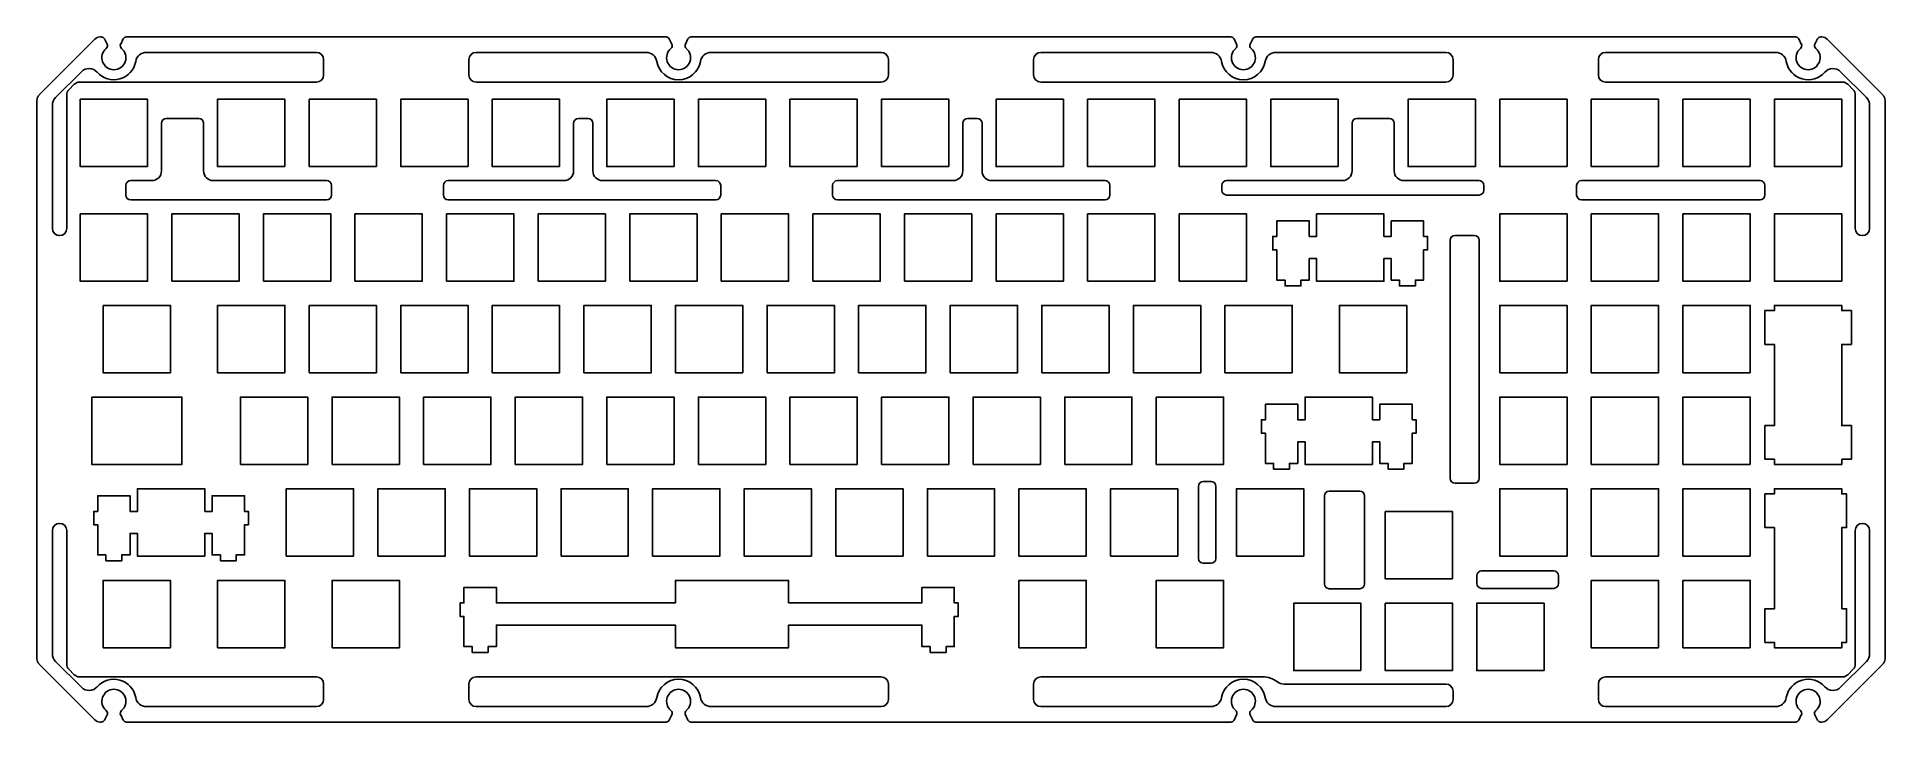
# Model space of a CAD drawing. Header units: millimetres. Extents: x -192 to 192, y -71 to 71.
import ezdxf

# ---------------------------------------------------------------- set-up
doc = ezdxf.new("R2010")
doc.units = ezdxf.units.MM
doc.layers.add('HMKB-95-ANSI STD', color=7, linetype='Continuous')

msp = doc.modelspace()

# ---------------------------------------------------------------- linework, layer by layer
at = {"layer": 'HMKB-95-ANSI STD'}
for p, q in [((-191.77, 59.15), (-180.15, 70.77)), ((-179.09, 71.21), (-178.83, 71.21)), ((-178.16, 70.79), (-177.63, 69.73)), ((-174.8, 69.73), (-174.27, 70.79)), ((-173.6, 71.21), (-61.35, 71.21)), ((-60.68, 70.79), (-60.15, 69.73)), ((-57.32, 69.73), (-56.79, 70.79)), ((-56.12, 71.21), (56.12, 71.21)), ((56.79, 70.79), (57.32, 69.73)), ((60.15, 69.73), (60.68, 70.79)), ((61.35, 71.21), (173.6, 71.21)), ((174.27, 70.79), (174.8, 69.73)), ((177.63, 69.73), (178.16, 70.79)), ((178.83, 71.21), (179.09, 71.21)), ((180.15, 70.77), (191.77, 59.15)), ((-134.09, 68.01), (-169.46, 68.01)), ((-132.59, 63.31), (-132.59, 66.51)), ((-102.36, 63.31), (-102.36, 66.51)), ((-100.86, 68.01), (-65.49, 68.01)), ((-51.98, 68.01), (-16.61, 68.01)), ((-15.11, 66.51), (-15.11, 63.31)), ((15.11, 66.51), (15.11, 63.31)), ((51.98, 68.01), (16.61, 68.01)), ((100.86, 68.01), (65.49, 68.01)), ((102.36, 63.31), (102.36, 66.51)), ((132.59, 63.31), (132.59, 66.51)), ((134.09, 68.01), (169.46, 68.01)), ((-182.97, 63.99), (-188.35, 58.61)), ((-183.39, 61.81), (-134.09, 61.81)), ((-16.61, 61.81), (-100.86, 61.81)), ((16.61, 61.81), (100.86, 61.81)), ((183.39, 61.81), (134.09, 61.81)), ((182.97, 63.99), (188.35, 58.61)), ((-192.21, -58.08), (-192.21, 58.08)), ((-186.01, 31.41), (-186.01, 59.18)), ((-185.57, 60.25), (-184.45, 61.37)), ((185.57, 60.25), (184.45, 61.37)), ((186.01, 31.41), (186.01, 59.18)), ((192.21, 58.08), (192.21, -58.08)), ((-189.01, 57.01), (-189.01, 31.41)), ((-165.31, 54.26), (-158.54, 54.26)), ((-79.58, 54.26), (-77.58, 54.26)), ((1.38, 54.26), (3.38, 54.26)), ((82.34, 54.26), (89.11, 54.26)), ((189.01, 57.01), (189.01, 31.41)), ((-166.31, 43.35), (-166.31, 53.26)), ((-157.54, 53.26), (-157.54, 43.35)), ((-80.58, 43.35), (-80.58, 53.26)), ((-76.58, 53.26), (-76.58, 43.35)), ((0.38, 43.35), (0.38, 53.26)), ((4.38, 53.26), (4.38, 43.35)), ((81.34, 43.35), (81.34, 53.26)), ((90.11, 53.26), (90.11, 43.35)), ((-173.71, 38.35), (-173.71, 40.35)), ((-172.71, 41.35), (-168.31, 41.35)), ((-155.54, 41.35), (-131.96, 41.35)), ((-130.96, 40.35), (-130.96, 38.35)), ((-107.67, 38.35), (-107.67, 40.35)), ((-106.67, 41.35), (-82.58, 41.35)), ((-74.58, 41.35), (-50.99, 41.35)), ((-49.99, 40.35), (-49.99, 38.35)), ((-26.71, 38.35), (-26.71, 40.35)), ((-25.71, 41.35), (-1.62, 41.35)), ((6.38, 41.35), (29.97, 41.35)), ((30.97, 40.35), (30.97, 38.35)), ((54.26, 39.35), (54.26, 40.35)), ((55.26, 41.35), (79.34, 41.35)), ((92.11, 41.35), (107.77, 41.35)), ((108.77, 40.35), (108.77, 39.35)), ((128.06, 38.35), (128.06, 40.35)), ((129.06, 41.35), (166.21, 41.35)), ((167.21, 40.35), (167.21, 38.35)), ((-131.96, 37.35), (-172.71, 37.35)), ((-50.99, 37.35), (-106.67, 37.35)), ((29.97, 37.35), (-25.71, 37.35)), ((107.77, 38.35), (55.26, 38.35)), ((166.21, 37.35), (129.06, 37.35)), ((101.77, 28.94), (101.77, -20.56)), ((106.77, 29.94), (102.77, 29.94)), ((107.77, -20.56), (107.77, 28.94)), ((49.39, -22.21), (49.39, -37.21)), ((52.01, -21.21), (50.39, -21.21)), ((53.01, -37.21), (53.01, -22.21)), ((102.77, -21.56), (106.77, -21.56)), ((75.58, -24.21), (75.58, -42.49)), ((82.96, -23.21), (76.58, -23.21)), ((83.96, -42.49), (83.96, -24.21)), ((-189.01, -57.01), (-189.01, -31.41)), ((-186.01, -31.41), (-186.01, -59.18)), ((186.01, -31.41), (186.01, -59.18)), ((189.01, -57.01), (189.01, -31.41)), ((50.39, -38.21), (52.01, -38.21)), ((107.3, -40.8), (107.3, -42.42)), ((123.3, -39.8), (108.3, -39.8)), ((124.3, -42.42), (124.3, -40.8)), ((76.58, -43.49), (82.96, -43.49)), ((108.3, -43.42), (123.3, -43.42)), ((-180.15, -70.77), (-191.77, -59.15)), ((-182.97, -63.99), (-188.35, -58.61)), ((-185.57, -60.25), (-184.45, -61.37)), ((191.77, -59.15), (180.15, -70.77)), ((182.97, -63.99), (188.35, -58.61)), ((185.57, -60.25), (184.45, -61.37)), ((-183.39, -61.81), (-134.09, -61.81)), ((-132.59, -63.31), (-132.59, -66.51)), ((-102.36, -63.31), (-102.36, -66.51)), ((-16.61, -61.81), (-100.86, -61.81)), ((-15.11, -66.51), (-15.11, -63.31)), ((15.11, -66.51), (15.11, -63.31)), ((16.61, -61.81), (62.74, -61.81)), ((67.19, -63.31), (100.86, -63.31)), ((102.36, -64.81), (102.36, -66.51)), ((132.59, -63.31), (132.59, -66.51)), ((183.39, -61.81), (134.09, -61.81)), ((-134.09, -68.01), (-169.46, -68.01)), ((-100.86, -68.01), (-65.49, -68.01)), ((-51.98, -68.01), (-16.61, -68.01)), ((51.98, -68.01), (16.61, -68.01)), ((100.86, -68.01), (65.49, -68.01)), ((134.09, -68.01), (169.46, -68.01)), ((-178.83, -71.21), (-179.09, -71.21)), ((-177.63, -69.73), (-178.16, -70.79)), ((-174.27, -70.79), (-174.8, -69.73)), ((-61.35, -71.21), (-173.6, -71.21)), ((-60.15, -69.73), (-60.68, -70.79)), ((-56.79, -70.79), (-57.32, -69.73)), ((56.12, -71.21), (-56.12, -71.21)), ((57.32, -69.73), (56.79, -70.79)), ((60.68, -70.79), (60.15, -69.73)), ((173.6, -71.21), (61.35, -71.21)), ((174.8, -69.73), (174.27, -70.79)), ((178.16, -70.79), (177.63, -69.73)), ((179.09, -71.21), (178.83, -71.21))]:
    msp.add_line(p, q, dxfattribs=at)
for points in [[(-169.21, 44.26), (-169.21, 58.26), (-183.21, 58.26), (-183.21, 44.26)], [(-140.64, 44.26), (-140.64, 58.26), (-154.64, 58.26), (-154.64, 44.26)], [(-121.59, 44.26), (-121.59, 58.26), (-135.59, 58.26), (-135.59, 44.26)], [(-102.54, 44.26), (-102.54, 58.26), (-116.54, 58.26), (-116.54, 44.26)], [(-83.49, 44.26), (-83.49, 58.26), (-97.49, 58.26), (-97.49, 44.26)], [(-59.68, 44.26), (-59.68, 58.26), (-73.68, 58.26), (-73.68, 44.26)], [(-40.63, 44.26), (-40.63, 58.26), (-54.63, 58.26), (-54.63, 44.26)], [(-21.58, 44.26), (-21.58, 58.26), (-35.58, 58.26), (-35.58, 44.26)], [(-2.53, 44.26), (-2.53, 58.26), (-16.53, 58.26), (-16.53, 44.26)], [(21.29, 44.26), (21.29, 58.26), (7.29, 58.26), (7.29, 44.26)], [(40.34, 44.26), (40.34, 58.26), (26.34, 58.26), (26.34, 44.26)], [(59.39, 44.26), (59.39, 58.26), (45.39, 58.26), (45.39, 44.26)], [(78.44, 44.26), (78.44, 58.26), (64.44, 58.26), (64.44, 44.26)], [(107.01, 44.26), (107.01, 58.26), (93.01, 58.26), (93.01, 44.26)], [(126.06, 44.26), (126.06, 58.26), (112.06, 58.26), (112.06, 44.26)], [(145.11, 44.26), (145.11, 58.26), (131.11, 58.26), (131.11, 44.26)], [(164.16, 44.26), (164.16, 58.26), (150.16, 58.26), (150.16, 44.26)], [(183.21, 44.26), (183.21, 58.26), (169.21, 58.26), (169.21, 44.26)], [(-183.21, 34.44), (-183.21, 20.44), (-169.21, 20.44), (-169.21, 34.44)], [(-164.16, 20.44), (-150.16, 20.44), (-150.16, 34.44), (-164.16, 34.44)], [(-145.11, 20.44), (-131.11, 20.44), (-131.11, 34.44), (-145.11, 34.44)], [(-126.06, 20.44), (-112.06, 20.44), (-112.06, 34.44), (-126.06, 34.44)], [(-107.01, 20.44), (-93.01, 20.44), (-93.01, 34.44), (-107.01, 34.44)], [(-87.96, 20.44), (-73.96, 20.44), (-73.96, 34.44), (-87.96, 34.44)], [(-68.91, 20.44), (-54.91, 20.44), (-54.91, 34.44), (-68.91, 34.44)], [(-49.86, 20.44), (-35.86, 20.44), (-35.86, 34.44), (-49.86, 34.44)], [(-30.81, 20.44), (-16.81, 20.44), (-16.81, 34.44), (-30.81, 34.44)], [(-11.76, 20.44), (2.24, 20.44), (2.24, 34.44), (-11.76, 34.44)], [(7.29, 20.44), (21.29, 20.44), (21.29, 34.44), (7.29, 34.44)], [(26.34, 20.44), (40.34, 20.44), (40.34, 34.44), (26.34, 34.44)], [(45.39, 20.44), (59.39, 20.44), (59.39, 34.44), (45.39, 34.44)], [(87.96, 29.74), (87.96, 34.44), (73.96, 34.44), (73.96, 29.74), (72.44, 29.74), (72.44, 32.97), (65.69, 32.97), (65.69, 29.74), (64.86, 29.74), (64.86, 26.94), (65.69, 26.94), (65.69, 20.67), (67.41, 20.67), (67.41, 19.47), (70.71, 19.47), (70.71, 20.67), (72.44, 20.67), (72.44, 25.14), (73.96, 25.14), (73.96, 20.44), (87.96, 20.44), (87.96, 25.14), (89.49, 25.14), (89.49, 20.67), (91.21, 20.67), (91.21, 19.47), (94.51, 19.47), (94.51, 20.67), (96.24, 20.67), (96.24, 26.94), (97.06, 26.94), (97.06, 29.74), (96.24, 29.74), (96.24, 32.97), (89.49, 32.97), (89.49, 29.74)], [(126.06, 20.44), (126.06, 34.44), (112.06, 34.44), (112.06, 20.44)], [(145.11, 20.44), (145.11, 34.44), (131.11, 34.44), (131.11, 20.44)], [(164.16, 20.44), (164.16, 34.44), (150.16, 34.44), (150.16, 20.44)], [(183.21, 20.44), (183.21, 34.44), (169.21, 34.44), (169.21, 20.44)], [(-178.45, 15.39), (-178.45, 1.39), (-164.45, 1.39), (-164.45, 15.39)], [(-154.64, 1.39), (-140.64, 1.39), (-140.64, 15.39), (-154.64, 15.39)], [(-135.59, 1.39), (-121.59, 1.39), (-121.59, 15.39), (-135.59, 15.39)], [(-116.54, 1.39), (-102.54, 1.39), (-102.54, 15.39), (-116.54, 15.39)], [(-97.49, 1.39), (-83.49, 1.39), (-83.49, 15.39), (-97.49, 15.39)], [(-78.44, 1.39), (-64.44, 1.39), (-64.44, 15.39), (-78.44, 15.39)], [(-59.39, 1.39), (-45.39, 1.39), (-45.39, 15.39), (-59.39, 15.39)], [(-40.34, 1.39), (-26.34, 1.39), (-26.34, 15.39), (-40.34, 15.39)], [(-21.29, 1.39), (-7.29, 1.39), (-7.29, 15.39), (-21.29, 15.39)], [(-2.24, 1.39), (11.76, 1.39), (11.76, 15.39), (-2.24, 15.39)], [(16.81, 1.39), (30.81, 1.39), (30.81, 15.39), (16.81, 15.39)], [(35.86, 1.39), (49.86, 1.39), (49.86, 15.39), (35.86, 15.39)], [(54.91, 1.39), (68.91, 1.39), (68.91, 15.39), (54.91, 15.39)], [(78.72, 1.39), (92.72, 1.39), (92.72, 15.39), (78.72, 15.39)], [(126.06, 1.39), (126.06, 15.39), (112.06, 15.39), (112.06, 1.39)], [(145.11, 1.39), (145.11, 15.39), (131.11, 15.39), (131.11, 1.39)], [(164.16, 1.39), (164.16, 15.39), (150.16, 15.39), (150.16, 1.39)], [(183.21, -16.57), (185.21, -16.57), (185.21, -9.57), (183.21, -9.57), (183.21, 7.31), (185.21, 7.31), (185.21, 14.31), (183.21, 14.31), (183.21, 15.39), (169.21, 15.39), (169.21, 14.31), (167.21, 14.31), (167.21, 7.31), (169.21, 7.31), (169.21, -9.57), (167.21, -9.57), (167.21, -16.57), (169.21, -16.57), (169.21, -17.66), (183.21, -17.66)], [(-180.83, -3.66), (-180.83, -17.66), (-162.07, -17.66), (-162.07, -3.66)], [(-149.88, -17.66), (-135.88, -17.66), (-135.88, -3.66), (-149.88, -3.66)], [(-130.83, -17.66), (-116.83, -17.66), (-116.83, -3.66), (-130.83, -3.66)], [(-111.78, -17.66), (-97.78, -17.66), (-97.78, -3.66), (-111.78, -3.66)], [(-92.73, -17.66), (-78.73, -17.66), (-78.73, -3.66), (-92.73, -3.66)], [(-73.68, -17.66), (-59.68, -17.66), (-59.68, -3.66), (-73.68, -3.66)], [(-54.63, -17.66), (-40.63, -17.66), (-40.63, -3.66), (-54.63, -3.66)], [(-35.58, -17.66), (-21.58, -17.66), (-21.58, -3.66), (-35.58, -3.66)], [(-16.53, -17.66), (-2.53, -17.66), (-2.53, -3.66), (-16.53, -3.66)], [(2.52, -17.66), (16.52, -17.66), (16.52, -3.66), (2.52, -3.66)], [(21.57, -17.66), (35.57, -17.66), (35.57, -3.66), (21.57, -3.66)], [(40.62, -17.66), (54.62, -17.66), (54.62, -3.66), (40.62, -3.66)], [(85.58, -8.36), (85.58, -3.66), (71.58, -3.66), (71.58, -8.36), (70.06, -8.36), (70.06, -5.13), (63.31, -5.13), (63.31, -8.36), (62.48, -8.36), (62.48, -11.16), (63.31, -11.16), (63.31, -17.43), (65.03, -17.43), (65.03, -18.63), (68.33, -18.63), (68.33, -17.43), (70.06, -17.43), (70.06, -12.96), (71.58, -12.96), (71.58, -17.66), (85.58, -17.66), (85.58, -12.96), (87.11, -12.96), (87.11, -17.43), (88.83, -17.43), (88.83, -18.63), (92.13, -18.63), (92.13, -17.43), (93.86, -17.43), (93.86, -11.16), (94.68, -11.16), (94.68, -8.36), (93.86, -8.36), (93.86, -5.13), (87.11, -5.13), (87.11, -8.36)], [(126.06, -17.66), (126.06, -3.66), (112.06, -3.66), (112.06, -17.66)], [(145.11, -17.66), (145.11, -3.66), (131.11, -3.66), (131.11, -17.66)], [(164.16, -17.66), (164.16, -3.66), (150.16, -3.66), (150.16, -17.66)], [(-157.31, -27.41), (-157.31, -22.71), (-171.31, -22.71), (-171.31, -27.41), (-172.83, -27.41), (-172.83, -24.18), (-179.58, -24.18), (-179.58, -27.41), (-180.41, -27.41), (-180.41, -30.21), (-179.58, -30.21), (-179.58, -36.48), (-177.86, -36.48), (-177.86, -37.68), (-174.56, -37.68), (-174.56, -36.48), (-172.83, -36.48), (-172.83, -32.01), (-171.31, -32.01), (-171.31, -36.71), (-157.31, -36.71), (-157.31, -32.01), (-155.78, -32.01), (-155.78, -36.48), (-154.06, -36.48), (-154.06, -37.68), (-150.76, -37.68), (-150.76, -36.48), (-149.03, -36.48), (-149.03, -30.21), (-148.21, -30.21), (-148.21, -27.41), (-149.03, -27.41), (-149.03, -24.18), (-155.78, -24.18), (-155.78, -27.41)], [(-140.35, -36.71), (-126.35, -36.71), (-126.35, -22.71), (-140.35, -22.71)], [(-121.3, -36.71), (-107.3, -36.71), (-107.3, -22.71), (-121.3, -22.71)], [(-102.25, -36.71), (-88.25, -36.71), (-88.25, -22.71), (-102.25, -22.71)], [(-83.2, -36.71), (-69.2, -36.71), (-69.2, -22.71), (-83.2, -22.71)], [(-64.15, -36.71), (-50.15, -36.71), (-50.15, -22.71), (-64.15, -22.71)], [(-45.1, -36.71), (-31.1, -36.71), (-31.1, -22.71), (-45.1, -22.71)], [(-26.05, -36.71), (-12.05, -36.71), (-12.05, -22.71), (-26.05, -22.71)], [(-7, -36.71), (7, -36.71), (7, -22.71), (-7, -22.71)], [(12.05, -36.71), (26.05, -36.71), (26.05, -22.71), (12.05, -22.71)], [(31.1, -36.71), (45.1, -36.71), (45.1, -22.71), (31.1, -22.71)], [(71.29, -36.71), (71.29, -22.71), (57.29, -22.71), (57.29, -36.71)], [(126.06, -36.71), (126.06, -22.71), (112.06, -22.71), (112.06, -36.71)], [(145.11, -36.71), (145.11, -22.71), (131.11, -22.71), (131.11, -36.71)], [(164.16, -36.71), (164.16, -22.71), (150.16, -22.71), (150.16, -36.71)], [(183.21, -47.67), (183.21, -30.79), (184.21, -30.79), (184.21, -23.79), (183.21, -23.79), (183.21, -22.71), (169.21, -22.71), (169.21, -23.79), (167.21, -23.79), (167.21, -30.79), (169.21, -30.79), (169.21, -47.67), (167.21, -47.67), (167.21, -54.67), (169.21, -54.67), (169.21, -55.76), (183.21, -55.76), (183.21, -54.67), (184.21, -54.67), (184.21, -47.67)], [(102.25, -41.47), (102.25, -27.47), (88.25, -27.47), (88.25, -41.47)], [(-178.45, -55.76), (-164.45, -55.76), (-164.45, -41.76), (-178.45, -41.76)], [(-154.64, -55.76), (-140.64, -55.76), (-140.64, -41.76), (-154.64, -41.76)], [(-130.83, -55.76), (-116.83, -55.76), (-116.83, -41.76), (-130.83, -41.76)], [(-35.86, -46.46), (-35.86, -41.76), (-59.39, -41.76), (-59.39, -46.46), (-96.64, -46.46), (-96.64, -43.23), (-103.39, -43.23), (-103.39, -46.46), (-104.21, -46.46), (-104.21, -49.26), (-103.39, -49.26), (-103.39, -55.53), (-101.66, -55.53), (-101.66, -56.73), (-98.36, -56.73), (-98.36, -55.53), (-96.64, -55.53), (-96.64, -51.06), (-59.39, -51.06), (-59.39, -55.76), (-35.86, -55.76), (-35.86, -51.06), (-8.14, -51.06), (-8.14, -55.53), (-6.42, -55.53), (-6.42, -56.73), (-3.12, -56.73), (-3.12, -55.53), (-1.39, -55.53), (-1.39, -49.26), (-0.57, -49.26), (-0.57, -46.46), (-1.39, -46.46), (-1.39, -43.23), (-8.14, -43.23), (-8.14, -46.46)], [(26.05, -55.76), (12.05, -55.76), (12.05, -41.76), (26.05, -41.76)], [(40.62, -55.76), (54.62, -55.76), (54.62, -41.76), (40.62, -41.76)], [(145.11, -55.76), (145.11, -41.76), (131.11, -41.76), (131.11, -55.76)], [(164.16, -55.76), (164.16, -41.76), (150.16, -41.76), (150.16, -55.76)], [(83.2, -60.52), (83.2, -46.52), (69.2, -46.52), (69.2, -60.52)], [(102.25, -60.52), (102.25, -46.52), (88.25, -46.52), (88.25, -60.52)], [(121.3, -60.52), (121.3, -46.52), (107.3, -46.52), (107.3, -60.52)]]:
    msp.add_lwpolyline(points, close=True, dxfattribs=at)
at = {"layer": 'HMKB-95-ANSI STD', "extrusion": (0, 0, -1)}
for centre, radius, start, end in [((179.09, 69.71), 1.5, 45, 90), ((178.83, 70.46), 0.75, 90, 153.4349), ((178.3, 69.4), 0.75, 153.4349, 230.0926), ((174.13, 69.4), 0.75, 309.9074, 26.5651), ((173.6, 70.46), 0.75, 26.5651, 90), ((61.35, 70.46), 0.75, 90, 153.4349), ((60.82, 69.4), 0.75, 153.4349, 230.0926), ((56.65, 69.4), 0.75, 309.9074, 26.5651), ((56.12, 70.46), 0.75, 26.5651, 90), ((-56.12, 70.46), 0.75, 90, 153.4349), ((-56.65, 69.4), 0.75, 153.4349, 230.0926), ((-60.82, 69.4), 0.75, 309.9074, 26.5651), ((-61.35, 70.46), 0.75, 26.5651, 90), ((-173.6, 70.46), 0.75, 90, 153.4349), ((-174.13, 69.4), 0.75, 153.4349, 230.0926), ((-178.3, 69.4), 0.75, 309.9074, 26.5651), ((-178.83, 70.46), 0.75, 26.5651, 90), ((-179.09, 69.71), 1.5, 90, 135), ((176.21, 66.91), 4.6, 189.6648, 318.896), ((100.86, 66.51), 1.5, 0, 90), ((65.49, 65.76), 2.25, 90, 170.3352), ((51.98, 65.76), 2.25, 9.6648, 90), ((16.61, 66.51), 1.5, 90, 180), ((-58.74, 66.91), 4.6, 189.6648, 350.3352), ((-134.09, 66.51), 1.5, 360, 90), ((-169.46, 65.76), 2.25, 90, 170.3352), ((183.39, 60.31), 1.5, 45, 90), ((100.86, 63.31), 1.5, 270, 0), ((16.61, 63.31), 1.5, 180, 270), ((-134.09, 63.31), 1.5, 270, 360), ((-181.37, 62.4), 2.25, 41.104, 135), ((190.71, 58.08), 1.5, 0, 45), ((184.51, 59.18), 1.5, 0, 45), ((-186.76, 57.01), 2.25, 135, 180), ((-190.71, 58.08), 1.5, 135, 180), ((165.31, 53.26), 1, 360, 90), ((158.54, 53.26), 1, 90, 180), ((79.58, 53.26), 1, 360, 90), ((77.58, 53.26), 1, 90, 180), ((-1.38, 53.26), 1, 360, 90), ((-3.38, 53.26), 1, 90, 180), ((-82.34, 53.26), 1, 0, 90), ((-89.11, 53.26), 1, 90, 180), ((172.71, 40.35), 1, 0, 90), ((131.96, 40.35), 1, 90, 180), ((106.67, 40.35), 1, 360, 90), ((50.99, 40.35), 1, 90, 180), ((25.71, 40.35), 1, 0, 90), ((-29.97, 40.35), 1, 90, 180), ((-55.26, 40.35), 1, 0, 90), ((-55.26, 39.35), 1, 270, 360), ((-107.77, 40.35), 1, 90, 180), ((-107.77, 39.35), 1, 180, 270), ((-129.06, 40.35), 1, 0, 90), ((-166.21, 40.35), 1, 90, 180), ((172.71, 38.35), 1, 270, 0), ((131.96, 38.35), 1, 180, 270), ((106.67, 38.35), 1, 270, 0), ((50.99, 38.35), 1, 180, 270), ((25.71, 38.35), 1, 270, 360), ((-29.97, 38.35), 1, 180, 270), ((-129.06, 38.35), 1, 270, 0), ((-166.21, 38.35), 1, 180, 270), ((-187.51, 31.41), 1.5, 180, 360), ((187.51, -31.41), 1.5, 0, 180), ((186.76, -57.01), 2.25, 315, 360), ((190.71, -58.08), 1.5, 315, 0), ((-183.39, -60.31), 1.5, 225, 270), ((-184.51, -59.18), 1.5, 180, 225), ((-190.71, -58.08), 1.5, 180, 225), ((181.37, -62.4), 2.25, 221.104, 315), ((134.09, -63.31), 1.5, 90, 180), ((58.74, -66.91), 4.6, 9.6648, 170.3352), ((-16.61, -63.31), 1.5, 360, 90), ((-62.74, -66.91), 5.1, 90, 127.2579), ((-100.86, -64.81), 1.5, 90, 180), ((-176.21, -66.91), 4.6, 9.6648, 138.896), ((178.3, -69.4), 0.75, 129.9074, 206.5651), ((174.13, -69.4), 0.75, 333.4349, 50.0926), ((169.46, -65.76), 2.25, 270, 350.3352), ((134.09, -66.51), 1.5, 180, 270), ((60.82, -69.4), 0.75, 129.9074, 206.5651), ((56.65, -69.4), 0.75, 333.4349, 50.0926), ((-16.61, -66.51), 1.5, 270, 360), ((-51.98, -65.76), 2.25, 189.6648, 270), ((-56.65, -69.4), 0.75, 129.9074, 206.5651), ((-60.82, -69.4), 0.75, 333.4349, 50.0926), ((-65.49, -65.76), 2.25, 270, 350.3352), ((-100.86, -66.51), 1.5, 180, 270), ((-174.13, -69.4), 0.75, 129.9074, 206.5651), ((-178.3, -69.4), 0.75, 333.4349, 50.0926), ((179.09, -69.71), 1.5, 270, 315), ((178.83, -70.46), 0.75, 206.5651, 270), ((173.6, -70.46), 0.75, 270, 333.4349), ((61.35, -70.46), 0.75, 206.5651, 270), ((56.12, -70.46), 0.75, 270, 333.4349), ((-56.12, -70.46), 0.75, 206.5651, 270), ((-61.35, -70.46), 0.75, 270, 333.4349), ((-173.6, -70.46), 0.75, 206.5651, 270), ((-178.83, -70.46), 0.75, 270, 333.4349), ((-179.09, -69.71), 1.5, 225, 270)]:
    msp.add_arc(centre, radius, start, end, dxfattribs=at)
at = {"layer": 'HMKB-95-ANSI STD'}
for centre, radius, start, end in [((-176.21, 66.91), 2.5, 129.9074, 50.0926), ((-169.46, 65.76), 2.25, 90, 170.3352), ((-134.09, 66.51), 1.5, 360, 90), ((-58.74, 66.91), 4.6, 189.6648, 350.3352), ((-58.74, 66.91), 2.5, 129.9074, 50.0926), ((16.61, 66.51), 1.5, 90, 180), ((51.98, 65.76), 2.25, 9.6648, 90), ((58.74, 66.91), 2.5, 129.9074, 50.0926), ((65.49, 65.76), 2.25, 90, 170.3352), ((100.86, 66.51), 1.5, 360, 90), ((176.21, 66.91), 4.6, 189.6648, 318.896), ((176.21, 66.91), 2.5, 129.9074, 50.0926), ((-181.37, 62.4), 2.25, 41.104, 135), ((-134.09, 63.31), 1.5, 270, 360), ((16.61, 63.31), 1.5, 180, 270), ((100.86, 63.31), 1.5, 270, 360), ((183.39, 60.31), 1.5, 45, 90), ((-186.76, 57.01), 2.25, 135, 180), ((184.51, 59.18), 1.5, 0, 45), ((-168.31, 43.35), 2, 270, 0), ((-155.54, 43.35), 2, 180, 270), ((-82.58, 43.35), 2, 270, 0), ((-74.58, 43.35), 2, 180, 270), ((-1.62, 43.35), 2, 270, 0), ((6.38, 43.35), 2, 180, 270), ((79.34, 43.35), 2, 270, 360), ((92.11, 43.35), 2, 180, 270), ((-187.51, 31.41), 1.5, 180, 360), ((102.77, 28.94), 1, 90, 180), ((106.77, 28.94), 1, 360, 90), ((50.39, -22.21), 1, 90, 180), ((52.01, -22.21), 1, 0, 90), ((102.77, -20.56), 1, 180, 270), ((106.77, -20.56), 1, 270, 0), ((76.58, -24.21), 1, 90, 180), ((82.96, -24.21), 1, 0, 90), ((187.51, -31.41), 1.5, 0, 180), ((50.39, -37.21), 1, 180, 270), ((52.01, -37.21), 1, 270, 360), ((108.3, -40.8), 1, 90, 180), ((123.3, -40.8), 1, 0, 90), ((76.58, -42.49), 1, 180, 270), ((82.96, -42.49), 1, 270, 0), ((108.3, -42.42), 1, 180, 270), ((123.3, -42.42), 1, 270, 0), ((186.76, -57.01), 2.25, 315, 360), ((-184.51, -59.18), 1.5, 180, 225), ((-183.39, -60.31), 1.5, 225, 270), ((-176.21, -66.91), 4.6, 9.6648, 138.896), ((-176.21, -66.91), 2.5, 309.9074, 230.0926), ((-100.86, -63.31), 1.5, 90, 180), ((-58.74, -66.91), 2.5, 309.9074, 230.0926), ((-16.61, -63.31), 1.5, 0, 90), ((58.74, -66.91), 4.6, 9.6648, 170.3352), ((58.74, -66.91), 2.5, 309.9074, 230.0926), ((67.19, -61.06), 2.25, 232.7421, 270), ((134.09, -63.31), 1.5, 90, 180), ((176.21, -66.91), 2.5, 309.9074, 230.0926), ((181.37, -62.4), 2.25, 221.104, 315), ((-100.86, -66.51), 1.5, 180, 270), ((-65.49, -65.76), 2.25, 270, 350.3352), ((-51.98, -65.76), 2.25, 189.6648, 270), ((-16.61, -66.51), 1.5, 270, 0), ((134.09, -66.51), 1.5, 180, 270), ((169.46, -65.76), 2.25, 270, 350.3352)]:
    msp.add_arc(centre, radius, start, end, dxfattribs=at)

doc.saveas('drawing.dxf')
